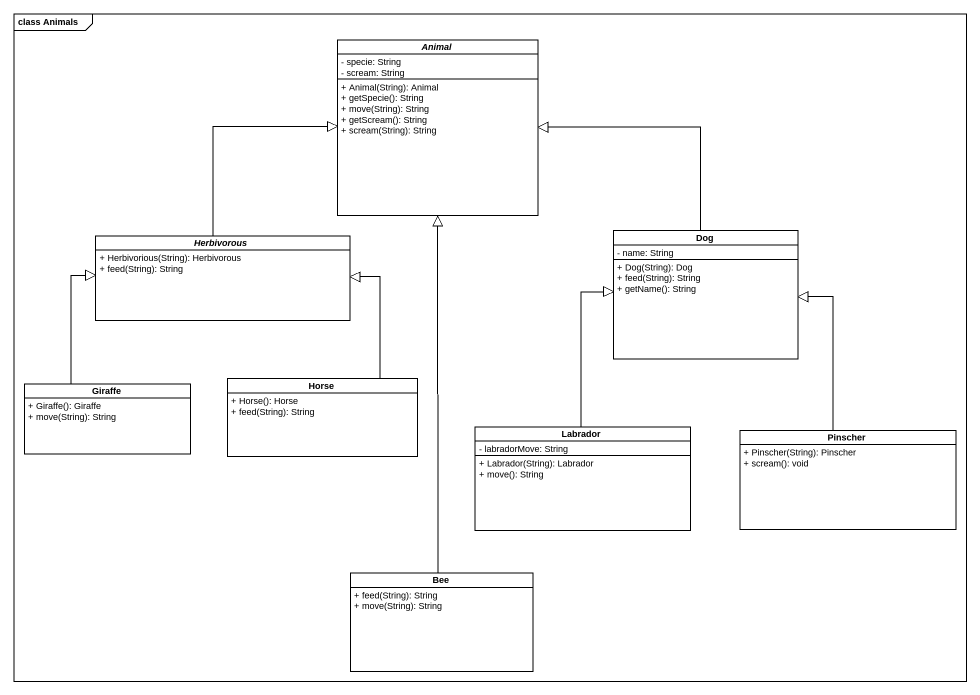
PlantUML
@startuml
mainframe class Animals
hide circle
hide empty members
skinparam classAttributeIconSize 0
abstract class Animal {
  - specie: String
  - scream: String
  + Animal(String): Animal
  + getSpecie(): String
  + move(String): String
  + getScream(): String
  + scream(String): String
}
abstract class Herbivorous {
  + Herbivorious(String): Herbivorous
  + feed(String): String
}
class Dog {
  - name: String
  + Dog(String): Dog
  + feed(String): String
  + getName(): String
}
class Horse {
  + Horse(): Horse
  + feed(String): String
}
class Giraffe {
  + Giraffe(): Giraffe
  + move(String): String
}
class Labrador {
  - labradorMove: String
  + Labrador(String): Labrador
  + move(): String
}
class Pinscher {
  + Pinscher(String): Pinscher
  + scream(): void
}
class Bee {
  + feed(String): String
  + move(String): String
}
Herbivorous -up-|> Animal
Dog -up-|> Animal
Horse -up-|> Herbivorous
Giraffe -up-|> Herbivorous
Labrador -up-|> Dog
Pinscher -up-|> Dog
Bee -up-|> Animal
@enduml
